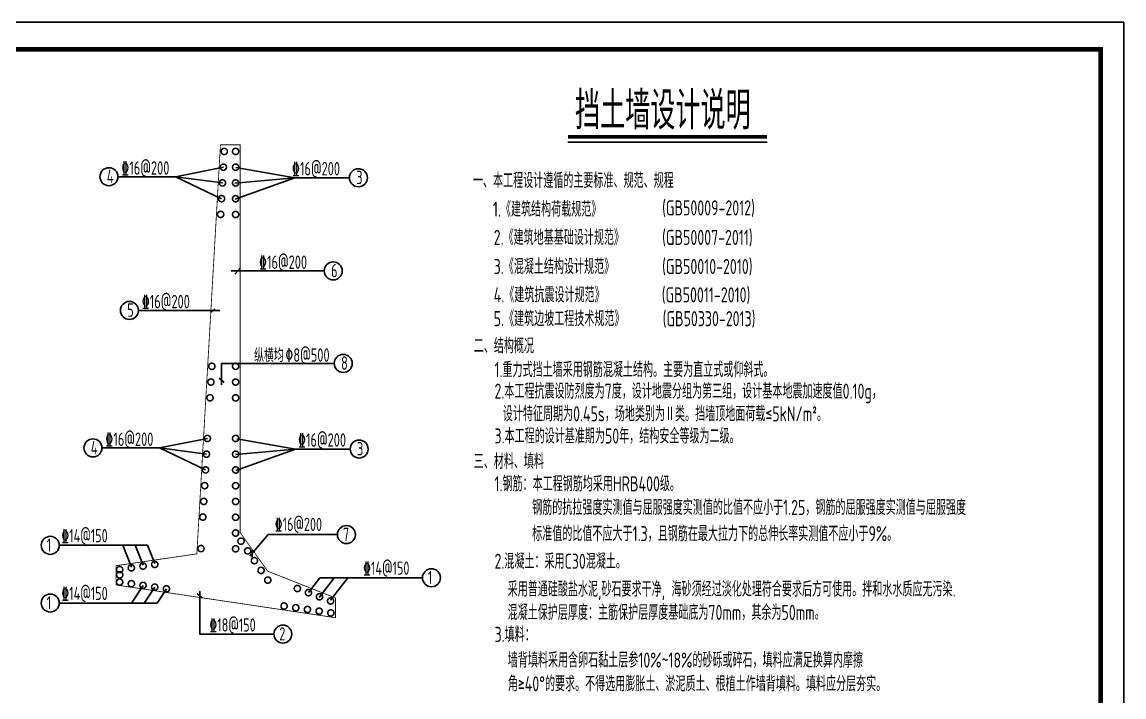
# Model space of a CAD drawing. Extents: x 468464 to 890083, y 3371610 to 6748633.
# Drawn here: x 470335.8 to 470573.2, y 3371765.4 to 3371910.8 of the extents above; entities that cross this region are included whole.
import ezdxf
from ezdxf.enums import TextEntityAlignment as Align

# ---------------------------------------------------------------- set-up
doc = ezdxf.new("R2010")
doc.units = 0
doc.layers.get('0').update_dxf_attribs({"linetype": 'CONTINUOUS'})
for name, color, linetype in [('55', 6, 'CONTINUOUS'), ('PUB_TEXT', 7, 'CONTINUOUS'), ('TEXT', 4, 'CONTINUOUS'), ('图框', 7, 'CONTINUOUS')]:
    doc.layers.add(name, color=color, linetype=linetype)
doc.styles.add('SM', font='tssdeng2.shx', dxfattribs={"width": 0.7, "bigfont": 'tssdchn.shx'})
doc.styles.add('tss', font='tssdeng.shx', dxfattribs={"width": 0.7, "bigfont": 'tssdchn.shx'})

msp = doc.modelspace()

# ---------------------------------------------------------------- linework, layer by layer
at = {"color": 0}
msp.add_line((470453.4230610249, 3371884.856627759), (470496.3309926789, 3371884.856627759), dxfattribs=at)
at = {"color": 3}
for p, q in [((470379.1627097349, 3371879.5083816), (470368.8158479048, 3371877.462441808)), ((470381.87240263, 3371879.40202603, 0.1535995445007276), (470394.5310753479, 3371877.226192639, 0.1535995445007276)), ((470368.8158479048, 3371877.462441808), (470356.4525412471, 3371877.462441808)), ((470368.8158479048, 3371877.462441808), (470378.9471493047, 3371876.116425158)), ((470368.8158479048, 3371877.462441808), (470378.7315888745, 3371872.724476829)), ((470394.5310753479, 3371877.226192639, 0.1535995445007276), (470381.6297273141, 3371876.036148895, 0.1535995445007276)), ((470381.6836077169, 3371872.590354708, 0.1535995445007276), (470394.5310753479, 3371877.226192639, 0.1535995445007276)), ((470394.5310753479, 3371877.226192639, 0.1535995445007276), (470406.3184997349, 3371877.226192639, 0.1535995445007276)), ((470380.8553486976, 3371857.16736252), (470400.9021593124, 3371857.16736252)), ((470378.4210076453, 3371848.652409783), (470360.8557725577, 3371848.652409783)), ((470378.7835994377, 3371832.616203628), (470378.7835994377, 3371837.25902746)), ((470378.7835994377, 3371837.25902746), (470403.0524029138, 3371837.259027459)), ((470375.72147628, 3371821.092867925), (470365.3746144499, 3371819.046928134)), ((470365.3746144499, 3371819.046928133), (470353.0113077923, 3371819.046928133)), ((470365.3746144499, 3371819.046928134), (470375.5059158498, 3371817.700911484)), ((470365.3746144499, 3371819.046928134), (470375.2903554196, 3371814.308963154)), ((470394.6990753479, 3371818.816382657, 0.1535995445007276), (470381.7977273141, 3371817.626338913, 0.1535995445007276)), ((470381.8516077169, 3371814.180544726, 0.1535995445007276), (470394.6990753479, 3371818.816382657, 0.1535995445007276)), ((470382.04040263, 3371820.992216049, 0.1535995445007276), (470394.6990753479, 3371818.816382657, 0.1535995445007276)), ((470394.6990753479, 3371818.816382658, 0.1535995445007276), (470406.4864997349, 3371818.816382658, 0.1535995445007276)), ((470384.8746127689, 3371795.733045388), (470388.8510482383, 3371800.402101715)), ((470388.8510482382, 3371800.402101716), (470403.7506660733, 3371800.402101716)), ((470343.8079793248, 3371798.079117764), (470362.8446280183, 3371798.079117764)), ((470359.3378799703, 3371793.401281627), (470357.5190961804, 3371798.079117765)), ((470361.8560029134, 3371793.773297335), (470360.1818620996, 3371798.079117765)), ((470364.3741258564, 3371794.145313044), (470362.8446280182, 3371798.079117765)), ((470397.494518849, 3371787.893021171), (470399.9543706715, 3371791.101963505)), ((470399.8061810174, 3371786.840722325), (470403.0726846783, 3371791.101963505)), ((470399.9543706715, 3371791.101963505), (470422.0680658191, 3371791.101963505)), ((470402.2570501572, 3371786.262229658), (470405.9670040561, 3371791.101963505)), ((470361.8571385971, 3371789.44803648), (470359.3422676726, 3371785.657542945)), ((470364.3758293819, 3371789.079884917), (470362.1052152152, 3371785.657542945)), ((470366.8945201668, 3371788.711733355), (470364.8681627577, 3371785.657542945)), ((470374.077034943, 3371788.197016059), (470374.0770349432, 3371778.97526188)), ((470343.8079793248, 3371785.657542946), (470364.8681627577, 3371785.657542946)), ((470374.0770349432, 3371778.97526188), (470390.0435536789, 3371778.97526188))]:
    msp.add_line(p, q, dxfattribs=at)
at = {"color": 4}
for p, q in [((470382.7785889128, 3371857.785950067), (470381.6098853191, 3371856.497528357)), ((470377.3193257255, 3371849.01850793), (470376.5596683897, 3371848.181033819)), ((470378.2310965968, 3371834.057975688), (470379.3361022784, 3371833.149731649)), ((470385.3665427073, 3371797.002703829), (470385.3665427073, 3371795.487307958)), ((470373.5245321023, 3371787.703124339), (470374.6295377839, 3371786.794880299))]:
    msp.add_line(p, q, dxfattribs=at)
at = {"color": 0, "const_width": 0.8, "flags": 128}
msp.add_lwpolyline([(470453.4208040789, 3371886.016450882), (470496.3084232174, 3371886.016450882)], dxfattribs=at)
at = {"color": 2, "const_width": 0.1696969696969738, "flags": 128}
msp.add_lwpolyline([(470403.3149632105, 3371782.496764252), (470403.3149632105, 3371786.739188494), (470388.7210238165, 3371792.508885464), (470382.781629877, 3371800.82403698), (470382.781629877, 3371884.31494607), (470378.5392056347, 3371884.31494607), (470373.4482965438, 3371796.242218798), (470356.0295433637, 3371793.696764252), (470356.0295433637, 3371789.546590484), (470403.3149632105, 3371782.496764252)], dxfattribs=at)
at = {"color": 6, "const_width": 0.0001696969696969738, "flags": 128}
for points in [[(470382.2743476097, 3371883.554880287), (470378.9685792825, 3371883.554880287), (470373.3819351835, 3371787.31345974), (470375.0390620288, 3371788.222234786)], [(470382.1864811059, 3371883.531135934), (470382.2151300993, 3371786.054515141), (470381.3220703286, 3371787.102228554)], [(470382.1864811059, 3371883.531135934), (470381.4627625701, 3371883.531135934)], [(470382.2743476097, 3371883.554880287), (470382.2743476097, 3371882.734625322)], [(470376.0735611508, 3371833.603057171), (470382.2011314796, 3371833.604858103)], [(470376.0267198455, 3371832.875308392), (470377.3163692012, 3371832.875308392)], [(470382.201369177, 3371832.875294694), (470380.9117198214, 3371832.875294694)], [(470374.7353662074, 3371810.538978069), (470376.0250155631, 3371810.538978069)], [(470374.7776261732, 3371811.357104029), (470382.2011314796, 3371811.283678229)], [(470382.201369177, 3371810.554114821), (470380.9117198214, 3371810.554114821)], [(470381.5774809356, 3371801.820621773), (470389.7222514459, 3371789.976694682)], [(470356.3973454077, 3371793.194228574), (470373.530346288, 3371795.725378001), (470388.7463103789, 3371791.690006766), (470402.6824022424, 3371786.426393331), (470402.7737225168, 3371783.049510329), (470356.3973454077, 3371789.828244666), (470356.3973454077, 3371793.194228574)]]:
    msp.add_lwpolyline(points, dxfattribs=at)
at = {"color": 2}
for centre in [(470354.5137295328, 3371877.462441808), (470408.2573114492, 3371877.226192639, 0.1535995445007276), (470402.8409710268, 3371857.16736252), (470358.9169608434, 3371848.652409783), (470404.9912146281, 3371837.259027459), (470351.072496078, 3371819.046928133), (470408.4253114492, 3371818.816382658, 0.1535995445007276)]:
    msp.add_circle(centre, 1.938811714329467, dxfattribs=at)
at = {"layer": '55', "const_width": 1.344000000000033}
for points in [[(470379.1913908195, 3371882.8966173, -1), (470379.5273908195, 3371882.8966173, -1)], [(470381.6378200501, 3371882.8966173, -1), (470381.9738200501, 3371882.8966173, -1)], [(470378.9947097348, 3371879.5083816, -1), (470379.3307097348, 3371879.5083816, -1)], [(470381.6378200501, 3371879.502677906, -1), (470381.9738200501, 3371879.502677906, -1)], [(470378.7980286502, 3371876.120145899, -1), (470379.1340286502, 3371876.120145899, -1)], [(470381.6378200501, 3371876.108738512, -1), (470381.9738200501, 3371876.108738512, -1)], [(470378.6013475655, 3371872.731910199, -1), (470378.9373475655, 3371872.731910199, -1)], [(470381.6378200501, 3371872.714799118, -1), (470381.9738200501, 3371872.714799118, -1)], [(470378.404666481, 3371869.343674499, -1), (470378.7406664809, 3371869.343674499, -1)], [(470381.6378200501, 3371869.320859724, -1), (470381.9738200501, 3371869.320859724, -1)], [(470376.5125896971, 3371836.626169011, -1), (470376.8485896972, 3371836.626169011, -1)], [(470381.6378200501, 3371836.626169011, -1), (470381.9738200501, 3371836.626169011, -1)], [(470376.3159086125, 3371833.237933311, -1), (470376.6519086125, 3371833.237933311, -1)], [(470381.6378200501, 3371833.232229617, -1), (470381.9738200501, 3371833.232229617, -1)], [(470376.1192275279, 3371829.84969761, -1), (470376.4552275278, 3371829.84969761, -1)], [(470381.6378200501, 3371829.838290223, -1), (470381.9738200501, 3371829.838290223, -1)], [(470375.55347628, 3371821.092867925, -1), (470375.8894762801, 3371821.092867925, -1)], [(470381.6378200501, 3371821.092867925, -1), (470381.9738200501, 3371821.092867925, -1)], [(470375.3567951954, 3371817.704632225, -1), (470375.6927951954, 3371817.704632225, -1)], [(470381.6378200501, 3371817.698928532, -1), (470381.9738200501, 3371817.698928532, -1)], [(470375.1601141107, 3371814.316396525, -1), (470375.4961141108, 3371814.316396525, -1)], [(470381.6378200501, 3371814.304989138, -1), (470381.9738200501, 3371814.304989138, -1)], [(470374.9634330261, 3371810.928160825, -1), (470375.2994330261, 3371810.928160825, -1)], [(470381.6378200501, 3371810.911049743, -1), (470381.9738200501, 3371810.911049743, -1)], [(470374.7667519414, 3371807.539925124, -1), (470375.1027519414, 3371807.539925124, -1)], [(470381.6378200501, 3371807.51711035, -1), (470381.9738200501, 3371807.51711035, -1)], [(470374.5700708568, 3371804.151689424, -1), (470374.9060708568, 3371804.151689424, -1)], [(470381.6378200501, 3371804.123170956, -1), (470381.9738200501, 3371804.123170956, -1)], [(470381.6378200501, 3371800.729231562, -1), (470381.9738200501, 3371800.729231562, -1)], [(470382.799041308, 3371798.975031755, -1), (470383.1350413079, 3371798.975031755, -1)], [(470374.1767086876, 3371797.375218024, -1), (470374.5127086875, 3371797.375218024, -1)], [(470381.6378200501, 3371797.335292168, -1), (470381.9738200501, 3371797.335292168, -1)], [(470384.2413636573, 3371796.87764169, -1), (470384.5773636573, 3371796.87764169, -1)], [(470385.6836860067, 3371794.780251626, -1), (470386.0196860067, 3371794.780251626, -1)], [(470356.6517570273, 3371792.861265921, -1), (470356.9877570273, 3371792.861265921, -1)], [(470359.1698799703, 3371793.233281628, -1), (470359.5058799703, 3371793.233281628, -1)], [(470361.6880029134, 3371793.605297335, -1), (470362.0240029134, 3371793.605297335, -1)], [(470364.2061258564, 3371793.977313044, -1), (470364.5421258564, 3371793.977313044, -1)], [(470387.1260083561, 3371792.682861561, -1), (470387.4620083561, 3371792.682861561, -1)], [(470356.6517570273, 3371791.718906283, -1), (470356.9877570273, 3371791.718906283, -1)], [(470356.6517570273, 3371790.184339605, -1), (470356.9877570273, 3371790.184339605, -1)], [(470359.1704478122, 3371789.816188043, -1), (470359.5064478121, 3371789.816188043, -1)], [(470361.689138597, 3371789.44803648, -1), (470362.025138597, 3371789.44803648, -1)], [(470388.5683307055, 3371790.585471496, -1), (470388.9043307055, 3371790.585471496, -1)], [(470364.2078293819, 3371789.079884917, -1), (470364.5438293819, 3371789.079884917, -1)], [(470366.7265201668, 3371788.711733355, -1), (470367.0625201667, 3371788.711733355, -1)], [(470394.9417454692, 3371788.783111448, -1), (470395.2777454692, 3371788.783111448, -1)], [(470397.326518849, 3371787.893021171, -1), (470397.662518849, 3371787.893021171, -1)], [(470392.081388838, 3371785.005667259, -1), (470392.417388838, 3371785.005667259, -1)], [(470394.6000796228, 3371784.637515696, -1), (470394.9360796228, 3371784.637515696, -1)], [(470399.7077845031, 3371786.993625414, -1), (470400.0437845031, 3371786.993625414, -1)], [(470402.0890501572, 3371786.094229658, -1), (470402.4250501572, 3371786.094229658, -1)], [(470397.1187704077, 3371784.269364133, -1), (470397.4547704078, 3371784.269364133, -1)], [(470399.6374611927, 3371783.901212571, -1), (470399.9734611927, 3371783.901212571, -1)], [(470402.1561519776, 3371783.533061008, -1), (470402.4921519775, 3371783.533061008, -1)]]:
    msp.add_lwpolyline(points, format="xyb", close=True, dxfattribs=at)
at = {"layer": 'PUB_TEXT', "color": 0}
for centre in [(470405.6894777877, 3371800.402101716), (470341.8691676104, 3371798.079117764), (470424.0068775335, 3371791.101963505), (470341.8691676104, 3371785.657542946), (470391.9823653933, 3371778.97526188)]:
    msp.add_circle(centre, 1.938811714329467, dxfattribs=at)
at = {"layer": '图框'}
msp.add_lwpolyline([(470573.2233787887, 3371910.756409168), (470153.2233787887, 3371910.756409168), (470153.2233787887, 3371613.756409168), (470573.2233787887, 3371613.756409168)], close=True, dxfattribs=at)
at = {"layer": '图框', "const_width": 1}
msp.add_lwpolyline([(470178.2233787887, 3371617.889522728), (470568.2233787887, 3371617.889522728), (470568.2233787887, 3371904.889522728), (470178.2233787887, 3371904.889522728)], close=True, dxfattribs=at)

# ---------------------------------------------------------------- texts
at = {"layer": 'PUB_TEXT', "color": 0, "style": 'tss', "width": 0.7}
for s, height, p in [('%%13216@200', 2.895454545454616, (470357.1626990389, 3371877.891766327)), ('%%13216@200', 2.895454545454616, (470393.9329802357, 3371877.728376861, 0.1535995445007276)), ('%%13216@200', 2.895454545454616, (470386.8351887712, 3371857.60171368)), ('%%13216@200', 2.895454545454616, (470361.5755020536, 3371849.113326642)), ('%%13216@200', 2.895454545454616, (470353.721465584, 3371819.476252653)), ('%%13216@200', 2.895454545454616, (470395.2294882558, 3371819.318566879, 0.1535995445007276)), ('%%13216@200', 2.850909090909161, (470390.219213897, 3371801.176628383)), ('%%13214@150', 2.850909090909161, (470344.241089137, 3371798.722990589)), ('7', 2.850909090909161, (470404.9206610176, 3371799.031245216)), ('1', 2.850909090909161, (470341.1003508405, 3371796.708261266)), ('%%13214@150', 2.850909090909161, (470409.2633759184, 3371791.745836329)), ('1', 2.850909090909161, (470423.2380607635, 3371789.731107006)), ('%%13214@150', 2.850909090909161, (470344.241089137, 3371786.30141577)), ('1', 2.850909090909161, (470341.1003508405, 3371784.286686447)), ('%%13218@150', 2.850909090909161, (470376.1319558825, 3371779.506426436)), ('2', 2.850909090909161, (470391.2135486234, 3371777.604405381))]:
    msp.add_text(s, height=height, dxfattribs=at).set_placement(p)
at = {"layer": 'PUB_TEXT', "color": 2, "style": 'tss', "width": 0.7}
for s, p in [('4', (470354.0490824678, 3371876.091585309)), ('3', (470407.7926643841, 3371875.85533614, 0.1535995445007276)), ('6', (470402.3763239615, 3371855.796506022)), ('5', (470358.4523137781, 3371847.281553286)), ('8', (470404.5265675629, 3371835.88817096)), ('4', (470350.6078490129, 3371817.676071635)), ('3', (470407.9606643841, 3371817.445526158, 0.1535995445007276))]:
    msp.add_text(s, height=2.895454545454616, dxfattribs=at).set_placement(p)
at = {"layer": 'PUB_TEXT', "color": 0, "style": 'tss', "width": 0.7}
for s, p in [('纵横均', (470388.9748460479, 3371839.130698881)), ('%%1308@500', (470397.282969119, 3371839.077140345))]:
    msp.add_text(s, height=2.895454545454616, dxfattribs=at).set_placement(p, align=Align.MIDDLE)
at = {"layer": 'TEXT', "color": 0, "style": 'SM', "width": 0.7}
for s, height, p in [('挡土墙设计说明', 8.13131313131333, (470454.9383774133, 3371887.641706723)), ('一、本工程设计遵循的主要标准、规范、规程', 3.252525252525332, (470432.9491981334, 3371875.009088228)), ('1.《建筑结构荷载规范》', 3.252525252525332, (470437.2444191038, 3371868.831024731)), (' (GB50009-2012)', 3.252525252525332, (470472.33111725, 3371869.110444233)), ('2.《建筑地基基础设计规范》', 3.252525252525332, (470437.4180890513, 3371862.751983186)), (' (GB50007-2011)', 3.252525252525332, (470472.33111725, 3371862.751983186)), ('3.《混凝土结构设计规范》', 3.252525252525332, (470437.4180890513, 3371856.4940268)), (' (GB50010-2010)', 3.252525252525332, (470472.33111725, 3371856.4940268)), ('4.《建筑抗震设计规范》', 3.252525252525332, (470437.4180890513, 3371850.386196212)), ('(GB50011-2010)', 3.252525252525332, (470473.6365686859, 3371850.386196212)), ('5.《建筑边坡工程技术规范》', 3.252525252525332, (470437.4180890513, 3371845.260239615)), ('(GB50330-2013)', 3.252525252525332, (470473.8249308133, 3371845.260239615)), ('二、结构概况', 3.252525252525332, (470433.1158452814, 3371839.423054171)), ('1.重力式挡土墙采用钢筋混凝土结构。主要为直立式或仰斜式。', 3.252525252525332, (470437.5847361993, 3371834.282173066)), ('2.本工程抗震设防烈度为7度，设计地震分组为第三组，设计基本地震加速度值0.10g，', 3.252525252525332, (470437.5847361993, 3371829.650787931)), ('  设计特征周期为0.45s，场地类别为Ⅱ类。挡墙顶地面荷载≤5kN/m%%1402%%141。', 3.252525252525332, (470436.6244056143, 3371824.777995858)), ('3.本工程的设计基准期为50年，结构安全等级为二级。', 3.252525252525332, (470437.5847361993, 3371819.997068661)), ('三、材料、填料', 3.252525252525332, (470433.1158452814, 3371814.537440856)), ('1.钢筋：本工程钢筋均采用HRB400级。', 3.252525252525332, (470437.5847361993, 3371809.711458589)), ('钢筋的抗拉强度实测值与屈服强度实测值的比值不应小于1.25，钢筋的屈服强度实测值与屈服强度', 3.252525252525332, (470445.7126302554, 3371804.616696552)), ('标准值的比值不应大于1.3，且钢筋在最大拉力下的总伸长率实测值不应小于9%%%。', 3.252525252525332, (470445.7126302554, 3371798.966673603)), ('2.混凝土：采用C30混凝土。', 3.252525252525332, (470437.5847361993, 3371793.024236572)), ('采用普通硅酸盐水泥,砂石要求干净, 海砂须经过淡化处理符合要求后方可使用。拌和水水质应无污染.', 3.252525252525332, (470440.4288145792, 3371787.028770525)), ('混凝土保护层厚度：主筋保护层厚度基础底为70mm，其余为50mm。', 3.252525252525332, (470440.4288145792, 3371782.005944686)), ('3.填料：', 3.252525252525332, (470437.6163660133, 3371777.266238886)), ('墙背填料采用含卵石黏土层参10%%%~18%%%的砂砾或碎石，填料应满足换算内摩擦', 3.252525252525332, (470440.4604443932, 3371771.74594774)), ('角≥40%%D的要求。不得选用膨胀土、淤泥质土、根植土作墙背填料。填料应分层夯实。', 3.252525252525332, (470440.4604443932, 3371766.646129775))]:
    msp.add_text(s, height=height, dxfattribs=at).set_placement(p)

doc.saveas('drawing.dxf')
